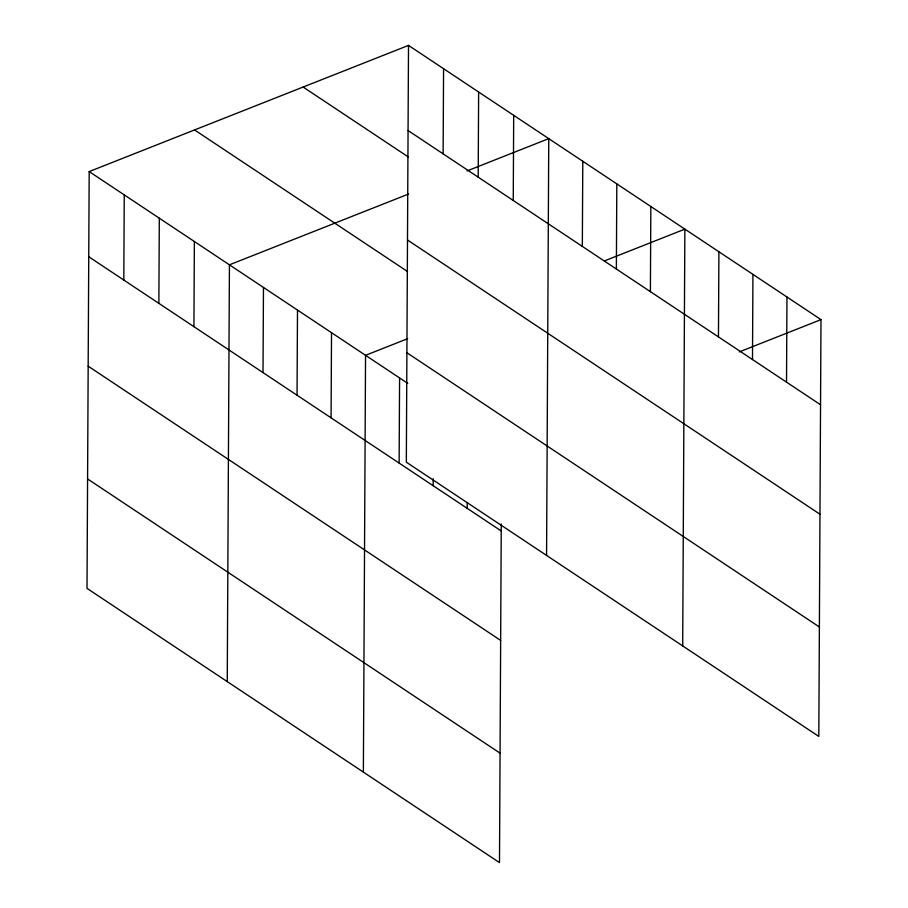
<?xml version="1.0" encoding="UTF-8"?>
<svg xmlns="http://www.w3.org/2000/svg" width="908" height="908" viewBox="0 0 908 908"><rect width="100%" height="100%" fill="white"/><g stroke="black" fill="none" stroke-linecap="round" stroke-linejoin="round"><path stroke-width="1.36" d="M408.509 45.4L406.33 462.183L818.812 736.422L820.991 319.627L408.509 45.4L89.188 171.578L87.009 588.373L499.491 862.6L501.261 523.984M123.806 280.039L124.248 194.891M158.866 303.351L159.309 218.204M193.926 326.664L194.369 241.505M227.25 681.613L229.429 264.818L408.486 194.062M263.014 372.598L263.468 287.439M297.041 395.218L297.495 310.071M331.079 417.839L331.522 332.691M363.37 772.106L365.549 355.312L407.703 338.661M399.134 463.091L399.577 377.944M433.161 485.712L433.207 478.732M443.127 153.861L443.569 68.713M467.2 508.332L467.223 502.748M478.187 177.173L478.63 92.014M513.247 200.475L513.69 115.327M546.571 555.424L548.761 138.64L467.087 170.908M582.334 246.409L582.788 161.261M616.373 269.029L616.816 183.881M650.4 291.661L650.843 206.513M682.691 645.917L684.87 229.134L604.524 260.88M718.455 336.902L718.909 251.754M752.494 359.534L752.936 274.386M786.521 382.154L786.964 297.007M739.328 351.895L820.991 319.627M408.067 130.548L820.548 404.775M303.136 87.043L408.316 156.971M407.488 239.996L819.969 514.223M194.562 129.946L407.567 271.549M406.897 352.747L819.379 626.974M89.188 171.578L407.794 383.403M88.746 256.737L501.227 530.964M88.167 366.174L500.649 640.401M87.577 478.936L500.058 753.163"/></g></svg>
